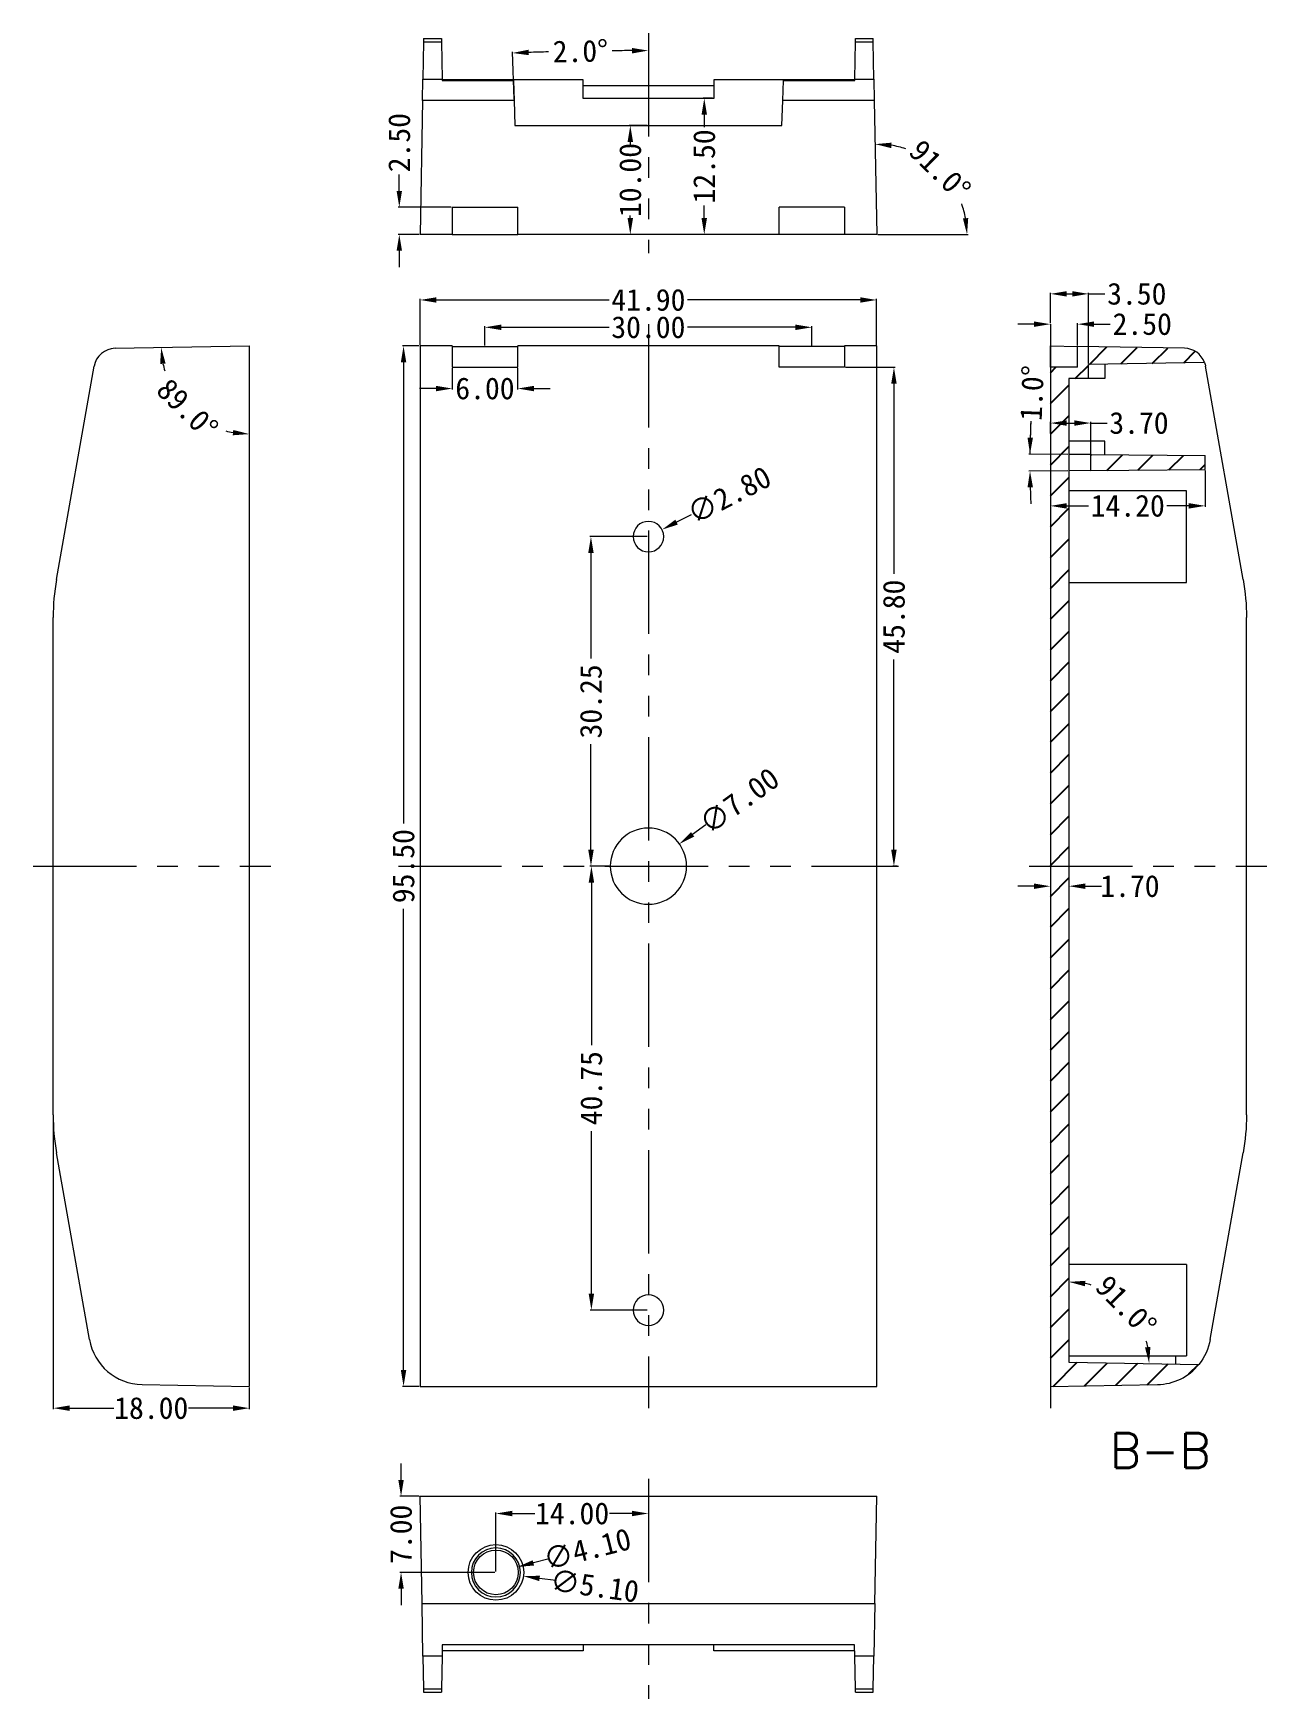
# Model space of a CAD drawing. Extents: x 28 to 482, y 221 to 386.
# Drawn here: x 271.2 to 384.4, y 227.8 to 380.7 of the extents above; entities that cross this region are included whole.
import ezdxf

# ---------------------------------------------------------------- set-up
doc = ezdxf.new("R2010")
doc.units = 0
doc.header["$MEASUREMENT"] = 0
doc.linetypes.add('PHANTOM', pattern=[2.5, 1.25, -0.25, 0.25, -0.25, 0.25, -0.25])
for name, color, linetype in [('10', 7, 'Continuous'), ('20', 7, 'Continuous'), ('TOP', 7, 'Continuous')]:
    doc.layers.add(name, color=color, linetype=linetype)
doc.styles.add('blockfont', font='simplex.shx', dxfattribs={"bigfont": 'bigfont'})
doc.dimstyles.new('2', dxfattribs={"dimtxt": 2, "dimasz": 1.5, "dimexe": 0.1, "dimexo": 0.1, "dimgap": 0.1, "dimtad": 0, "dimzin": 0, "dimdsep": 46, "dimtxsty": 'Standard', "dimcen": 0, "dimclrd": 4, "dimclre": 4, "dimclrt": 3, "dimadec": 1, "dimazin": 0, "dimtfac": 1, "dimtofl": 0, "dimtmove": 0, "dimatfit": 3, "dimfxl": 0, "dimtolj": 1, "dimtzin": 0, "dimlwd": 9, "dimlwe": 9, "dimarcsym": 0})

# ---------------------------------------------------------------- blocks, each defined once
blk = doc.blocks.new('HATCH3')
at = {"color": 200, "linetype": 'Continuous'}
for p, q in [((384.1, 353.45), (385.7, 355.06)), ((386.98, 353.5), (388.48, 355.01)), ((389.86, 353.55), (391.27, 354.96)), ((392.74, 353.6), (393.79, 354.66)), ((380.5, 352.69), (381.01, 353.2)), ((382.79, 352.15), (384, 353.36)), ((380.5, 349.87), (382.2, 351.56)), ((380.5, 347.04), (382.2, 348.74)), ((380.5, 344.21), (382.2, 345.91)), ((384.2, 345.08), (384.31, 345.18)), ((385.68, 343.73), (387.11, 345.16)), ((388.54, 343.75), (389.92, 345.13)), ((391.39, 343.78), (392.72, 345.11)), ((394.25, 343.8), (394.7, 344.26)), ((380.5, 341.38), (382.2, 343.08)), ((380.5, 338.56), (382.2, 340.26)), ((380.5, 335.73), (382.2, 337.43)), ((380.5, 332.9), (382.2, 334.6)), ((380.5, 330.08), (382.2, 331.77)), ((380.5, 327.25), (382.2, 328.95)), ((380.5, 324.42), (382.2, 326.12)), ((380.5, 321.59), (382.2, 323.29)), ((380.5, 318.77), (382.2, 320.47)), ((380.5, 315.94), (382.2, 317.64)), ((380.5, 313.11), (382.2, 314.81)), ((380.5, 310.29), (382.2, 311.99)), ((380.5, 307.46), (382.2, 309.16)), ((380.5, 304.63), (382.2, 306.33)), ((380.5, 301.81), (382.2, 303.5)), ((380.5, 298.98), (382.2, 300.68)), ((380.5, 296.15), (382.2, 297.85)), ((380.5, 293.32), (382.2, 295.02)), ((380.5, 290.5), (382.2, 292.2)), ((380.5, 287.67), (382.2, 289.37)), ((380.5, 284.84), (382.2, 286.54)), ((380.5, 282.02), (382.2, 283.71)), ((380.5, 279.19), (382.2, 280.89)), ((380.5, 276.36), (382.2, 278.06)), ((380.5, 273.54), (382.2, 275.23)), ((380.5, 270.71), (382.2, 272.41)), ((380.5, 267.88), (382.2, 269.58)), ((380.5, 265.05), (382.2, 266.75)), ((380.5, 262.23), (382.2, 263.93)), ((380.76, 259.65), (382.97, 261.87)), ((383.64, 259.7), (385.75, 261.82)), ((386.52, 259.75), (388.53, 261.77)), ((389.4, 259.8), (391.32, 261.72)), ((393.22, 260.79), (394.1, 261.67))]:
    blk.add_line(p, q, dxfattribs=at)
blk = doc.blocks.new('*D57')
at = {"color": 4, "linetype": 'Continuous', "lineweight": 9}
for p, q in [((312.62, 352.04), (312.62, 353.8)), ((314.12, 353.7), (324.02, 353.7)), ((341.12, 353.7), (331.22, 353.7)), ((342.62, 352.04), (342.62, 353.8))]:
    blk.add_line(p, q, dxfattribs=at)
for points in [[(314.12, 353.95), (314.12, 353.45), (312.62, 353.7)], [(341.12, 353.95), (341.12, 353.45), (342.62, 353.7)]]:
    blk.add_solid(points, dxfattribs=at)
at = {"layer": 'Defpoints', "color": 0, "linetype": 'Continuous', "lineweight": 9}
for p in [(342.62, 353.7), (312.62, 351.94), (342.62, 351.94)]:
    blk.add_point(p, dxfattribs=at)
at = {"color": 3, "linetype": 'Continuous', "lineweight": 9, "insert": (327.62, 353.7), "char_height": 2, "attachment_point": 5}
blk.add_mtext('\\A1;30.00', dxfattribs=at)
blk = doc.blocks.new('*D58')
at = {"color": 4, "linetype": 'Continuous', "lineweight": 9}
for p, q in [((309.62, 349.94), (309.62, 347.98)), ((315.62, 349.94), (315.62, 347.98)), ((308.12, 348.08), (306.62, 348.08)), ((317.12, 348.08), (318.62, 348.08))]:
    blk.add_line(p, q, dxfattribs=at)
for points in [[(308.12, 348.33), (308.12, 347.83), (309.62, 348.08)], [(317.12, 348.33), (317.12, 347.83), (315.62, 348.08)]]:
    blk.add_solid(points, dxfattribs=at)
at = {"layer": 'Defpoints', "color": 0, "linetype": 'Continuous', "lineweight": 9}
for p in [(309.62, 350.04), (315.62, 350.04), (315.62, 348.08)]:
    blk.add_point(p, dxfattribs=at)
at = {"color": 3, "linetype": 'Continuous', "lineweight": 9, "insert": (312.62, 348.08), "char_height": 2, "attachment_point": 5}
blk.add_mtext('\\A1;6.00', dxfattribs=at)
blk = doc.blocks.new('*D59')
at = {"color": 4, "linetype": 'Continuous', "lineweight": 9}
for p, q in [((327.52, 334.49), (322.25, 334.49)), ((322.35, 332.99), (322.35, 323.3)), ((322.35, 305.74), (322.35, 315.43)), ((324.02, 304.24), (322.25, 304.24))]:
    blk.add_line(p, q, dxfattribs=at)
for points in [[(322.1, 332.99), (322.6, 332.99), (322.35, 334.49)], [(322.1, 305.74), (322.6, 305.74), (322.35, 304.24)]]:
    blk.add_solid(points, dxfattribs=at)
at = {"layer": 'Defpoints', "color": 0, "linetype": 'Continuous', "lineweight": 9}
for p in [(327.62, 334.49), (322.35, 304.24), (324.12, 304.24)]:
    blk.add_point(p, dxfattribs=at)
at = {"color": 3, "linetype": 'Continuous', "lineweight": 9, "insert": (322.35, 319.36), "char_height": 2, "attachment_point": 5, "rotation": 90}
blk.add_mtext('\\A1;30.25', dxfattribs=at)
blk = doc.blocks.new('*D60')
at = {"color": 4, "linetype": 'Continuous', "lineweight": 9}
for p, q in [((324.02, 304.24), (322.29, 304.24)), ((322.39, 302.74), (322.39, 287.8)), ((322.39, 264.99), (322.39, 279.93)), ((327.52, 263.49), (322.29, 263.49))]:
    blk.add_line(p, q, dxfattribs=at)
for points in [[(322.14, 302.74), (322.64, 302.74), (322.39, 304.24)], [(322.14, 264.99), (322.64, 264.99), (322.39, 263.49)]]:
    blk.add_solid(points, dxfattribs=at)
at = {"layer": 'Defpoints', "color": 0, "linetype": 'Continuous', "lineweight": 9}
for p in [(324.12, 304.24), (322.39, 263.49), (327.62, 263.49)]:
    blk.add_point(p, dxfattribs=at)
at = {"color": 3, "linetype": 'Continuous', "lineweight": 9, "insert": (322.39, 283.86), "char_height": 2, "attachment_point": 5, "rotation": 90}
blk.add_mtext('\\A1;40.75', dxfattribs=at)
blk = doc.blocks.new('*D61')
at = {"color": 4, "linetype": 'Continuous', "lineweight": 9}
for p, q in [((306.67, 352.09), (306.67, 356.31)), ((308.17, 356.21), (324.02, 356.21)), ((347.07, 356.21), (331.22, 356.21)), ((348.57, 352.09), (348.57, 356.31))]:
    blk.add_line(p, q, dxfattribs=at)
for points in [[(308.17, 356.46), (308.17, 355.96), (306.67, 356.21)], [(347.07, 356.46), (347.07, 355.96), (348.57, 356.21)]]:
    blk.add_solid(points, dxfattribs=at)
at = {"layer": 'Defpoints', "color": 0, "linetype": 'Continuous', "lineweight": 9}
for p in [(348.57, 356.21), (306.67, 351.99), (348.57, 351.99)]:
    blk.add_point(p, dxfattribs=at)
at = {"color": 3, "linetype": 'Continuous', "lineweight": 9, "insert": (327.62, 356.21), "char_height": 2, "attachment_point": 5}
blk.add_mtext('\\A1;41.90', dxfattribs=at)
blk = doc.blocks.new('*D62')
at = {"color": 4, "linetype": 'Continuous', "lineweight": 9}
for p, q in [((345.72, 350.04), (350.26, 350.04)), ((350.16, 348.54), (350.16, 331.07)), ((350.16, 305.74), (350.16, 323.21)), ((350.47, 304.24), (350.06, 304.24))]:
    blk.add_line(p, q, dxfattribs=at)
for points in [[(349.91, 348.54), (350.41, 348.54), (350.16, 350.04)], [(349.91, 305.74), (350.41, 305.74), (350.16, 304.24)]]:
    blk.add_solid(points, dxfattribs=at)
at = {"layer": 'Defpoints', "color": 0, "linetype": 'Continuous', "lineweight": 9}
for p in [(345.62, 350.04), (350.16, 304.24), (350.57, 304.24)]:
    blk.add_point(p, dxfattribs=at)
at = {"color": 3, "linetype": 'Continuous', "lineweight": 9, "insert": (350.16, 327.14), "char_height": 2, "attachment_point": 5, "rotation": 90}
blk.add_mtext('\\A1;45.80', dxfattribs=at)
blk = doc.blocks.new('*D63')
at = {"color": 4, "linetype": 'Continuous', "lineweight": 9}
for p, q in [((306.57, 351.99), (305.05, 351.99)), ((305.15, 350.49), (305.15, 308.17)), ((305.15, 257.99), (305.15, 300.31)), ((306.57, 256.49), (305.05, 256.49))]:
    blk.add_line(p, q, dxfattribs=at)
for points in [[(304.9, 350.49), (305.4, 350.49), (305.15, 351.99)], [(304.9, 257.99), (305.4, 257.99), (305.15, 256.49)]]:
    blk.add_solid(points, dxfattribs=at)
at = {"layer": 'Defpoints', "color": 0, "linetype": 'Continuous', "lineweight": 9}
for p in [(306.67, 351.99), (305.15, 256.49), (306.67, 256.49)]:
    blk.add_point(p, dxfattribs=at)
at = {"color": 3, "linetype": 'Continuous', "lineweight": 9, "insert": (305.15, 304.24), "char_height": 2, "attachment_point": 5, "rotation": 90}
blk.add_mtext('\\A1;95.50', dxfattribs=at)
blk = doc.blocks.new('*D64')
at = {"color": 4, "linetype": 'Continuous', "lineweight": 9}
blk.add_line((331.54, 336.5), (330.2, 335.82), dxfattribs=at)
blk.add_solid([(330.09, 336.04), (330.32, 335.59), (328.87, 335.13)], dxfattribs=at)
at = {"layer": 'Defpoints', "color": 0, "linetype": 'Continuous', "lineweight": 9}
for p in [(328.87, 335.13), (326.38, 333.85)]:
    blk.add_point(p, dxfattribs=at)
at = {"color": 3, "linetype": 'Continuous', "lineweight": 9, "insert": (335.03, 338.3), "char_height": 2, "attachment_point": 5, "rotation": 27.2385}
blk.add_mtext('\\A1;∅2.80', dxfattribs=at)
blk = doc.blocks.new('*D65')
at = {"color": 4, "linetype": 'Continuous', "lineweight": 9}
blk.add_line((332.9, 308.04), (331.68, 307.16), dxfattribs=at)
blk.add_solid([(331.54, 307.36), (331.83, 306.96), (330.46, 306.28)], dxfattribs=at)
at = {"layer": 'Defpoints', "color": 0, "linetype": 'Continuous', "lineweight": 9}
for p in [(330.46, 306.28), (324.78, 302.19)]:
    blk.add_point(p, dxfattribs=at)
at = {"color": 3, "linetype": 'Continuous', "lineweight": 9, "insert": (335.96, 310.24), "char_height": 2, "attachment_point": 5, "rotation": 35.763}
blk.add_mtext('\\A1;∅7.00', dxfattribs=at)
blk = doc.blocks.new('*D84')
at = {"color": 4, "linetype": 'Continuous', "lineweight": 9}
for p, q in [((272.99, 281.3), (272.99, 254.39)), ((290.99, 256.39), (290.99, 254.39)), ((274.49, 254.49), (278.55, 254.49)), ((289.49, 254.49), (285.42, 254.49))]:
    blk.add_line(p, q, dxfattribs=at)
for points in [[(274.49, 254.74), (274.49, 254.24), (272.99, 254.49)], [(289.49, 254.74), (289.49, 254.24), (290.99, 254.49)]]:
    blk.add_solid(points, dxfattribs=at)
at = {"layer": 'Defpoints', "color": 0, "linetype": 'Continuous', "lineweight": 9}
for p in [(272.99, 281.4), (290.99, 256.49), (272.99, 254.49)]:
    blk.add_point(p, dxfattribs=at)
at = {"color": 3, "linetype": 'Continuous', "lineweight": 9, "insert": (281.99, 254.49), "char_height": 2, "attachment_point": 5}
blk.add_mtext('\\A1;18.00', dxfattribs=at)
blk = doc.blocks.new('*D85')
at = {"color": 4, "linetype": 'Continuous', "lineweight": 9}
for start, end in [(191.6355, 196.4186), (254.5814, 259.3645)]:
    blk.add_arc((290.99, 351.99), 8.09, start, end, dxfattribs=at)
for points in [[(282.81, 350.33), (283.31, 350.38), (282.9, 351.85)], [(289.52, 344.28), (289.47, 343.79), (290.99, 343.9)]]:
    blk.add_solid(points, dxfattribs=at)
at = {"layer": 'Defpoints', "color": 0, "linetype": 'Continuous', "lineweight": 9}
for p in [(278.68, 351.77), (290.99, 351.99), (290.99, 351.99), (284.03, 347.86), (290.99, 256.49)]:
    blk.add_point(p, dxfattribs=at)
at = {"color": 3, "linetype": 'Continuous', "lineweight": 9, "insert": (285.31, 346.22), "char_height": 2, "attachment_point": 5, "rotation": 315.5}
blk.add_mtext('\\A1;89.0°', dxfattribs=at)
blk = doc.blocks.new('*D86')
at = {"color": 4, "linetype": 'Continuous', "lineweight": 9}
for p, q in [((304.76, 366.22), (304.76, 367.72)), ((309.52, 364.72), (304.66, 364.72)), ((306.57, 362.22), (304.66, 362.22)), ((304.76, 360.72), (304.76, 359.22))]:
    blk.add_line(p, q, dxfattribs=at)
for points in [[(304.51, 366.22), (305.01, 366.22), (304.76, 364.72)], [(304.51, 360.72), (305.01, 360.72), (304.76, 362.22)]]:
    blk.add_solid(points, dxfattribs=at)
at = {"layer": 'Defpoints', "color": 0, "linetype": 'Continuous', "lineweight": 9}
for p in [(304.76, 364.72), (309.62, 364.72), (306.67, 362.22)]:
    blk.add_point(p, dxfattribs=at)
at = {"color": 3, "linetype": 'Continuous', "lineweight": 9, "insert": (304.76, 370.65), "char_height": 2, "attachment_point": 5, "rotation": 90}
blk.add_mtext('\\A1;2.50', dxfattribs=at)
blk = doc.blocks.new('*D87')
at = {"color": 4, "linetype": 'Continuous', "lineweight": 9}
for p, q in [((327.52, 372.22), (325.86, 372.22)), ((325.96, 370.72), (325.96, 370.48)), ((325.96, 363.72), (325.96, 363.95)), ((327.52, 362.22), (325.86, 362.22))]:
    blk.add_line(p, q, dxfattribs=at)
for points in [[(325.71, 370.72), (326.21, 370.72), (325.96, 372.22)], [(325.71, 363.72), (326.21, 363.72), (325.96, 362.22)]]:
    blk.add_solid(points, dxfattribs=at)
at = {"layer": 'Defpoints', "color": 0, "linetype": 'Continuous', "lineweight": 9}
for p in [(327.62, 372.22), (325.96, 362.22), (327.62, 362.22)]:
    blk.add_point(p, dxfattribs=at)
at = {"color": 3, "linetype": 'Continuous', "lineweight": 9, "insert": (325.96, 367.22), "char_height": 2, "attachment_point": 5, "rotation": 90}
blk.add_mtext('\\A1;10.00', dxfattribs=at)
blk = doc.blocks.new('*D88')
at = {"color": 4, "linetype": 'Continuous', "lineweight": 9}
blk.add_line((348.67, 362.22), (356.97, 362.22), dxfattribs=at)
for start, end in [(71.2189, 80.6259), (10.3741, 19.7811)]:
    blk.add_arc((348.57, 362.22), 8.3, start, end, dxfattribs=at)
for points in [[(349.91, 370.15), (349.94, 370.65), (348.43, 370.51)], [(356.98, 363.73), (356.49, 363.69), (356.87, 362.22)]]:
    blk.add_solid(points, dxfattribs=at)
at = {"layer": 'Defpoints', "color": 0, "linetype": 'Continuous', "lineweight": 9}
for p in [(348.36, 374.53), (355.74, 366.41), (345.62, 362.22), (348.57, 362.22), (348.57, 362.22)]:
    blk.add_point(p, dxfattribs=at)
at = {"color": 3, "linetype": 'Continuous', "lineweight": 9, "insert": (354.39, 368.13), "char_height": 2, "attachment_point": 5, "rotation": 315.5}
blk.add_mtext('\\A1;91.0°', dxfattribs=at)
blk = doc.blocks.new('*D89')
at = {"color": 4, "linetype": 'Continuous', "lineweight": 9}
blk.add_line((315.29, 374.63), (315.14, 378.98), dxfattribs=at)
for start, end in [(91.4699, 91.7597), (90.2403, 90.5301)]:
    blk.add_arc((327.62, 21.42), 357.68, start, end, dxfattribs=at)
for points in [[(316.65, 378.68), (316.63, 379.18), (315.14, 378.88)], [(326.12, 379.34), (326.13, 378.84), (327.62, 379.1)]]:
    blk.add_solid(points, dxfattribs=at)
at = {"layer": 'Defpoints', "color": 0, "linetype": 'Continuous', "lineweight": 9}
for p in [(327.62, 380.69), (323.46, 379.07), (315.29, 374.53), (315.37, 372.22), (327.62, 360.51)]:
    blk.add_point(p, dxfattribs=at)
at = {"color": 3, "linetype": 'Continuous', "lineweight": 9, "insert": (321.38, 379.04), "char_height": 2, "attachment_point": 5, "rotation": 1}
blk.add_mtext('\\A1;2.0°', dxfattribs=at)
blk = doc.blocks.new('*D90')
at = {"color": 4, "linetype": 'Continuous', "lineweight": 9}
for p, q in [((333.52, 374.72), (332.65, 374.72)), ((332.75, 373.22), (332.75, 372.07)), ((332.75, 363.72), (332.75, 364.87)), ((333.52, 362.22), (332.65, 362.22))]:
    blk.add_line(p, q, dxfattribs=at)
for points in [[(332.5, 373.22), (333, 373.22), (332.75, 374.72)], [(332.5, 363.72), (333, 363.72), (332.75, 362.22)]]:
    blk.add_solid(points, dxfattribs=at)
at = {"layer": 'Defpoints', "color": 0, "linetype": 'Continuous', "lineweight": 9}
for p in [(333.62, 374.72), (332.75, 362.22), (333.62, 362.22)]:
    blk.add_point(p, dxfattribs=at)
at = {"color": 3, "linetype": 'Continuous', "lineweight": 9, "insert": (332.75, 368.47), "char_height": 2, "attachment_point": 5, "rotation": 90}
blk.add_mtext('\\A1;12.50', dxfattribs=at)
blk = doc.blocks.new('*D91')
at = {"color": 4, "linetype": 'Continuous', "lineweight": 9}
for p, q in [((327.62, 246.31), (327.62, 244.72)), ((313.62, 239.51), (313.62, 244.92)), ((315.12, 244.82), (317.19, 244.82)), ((326.12, 244.82), (324.06, 244.82))]:
    blk.add_line(p, q, dxfattribs=at)
for points in [[(315.12, 245.07), (315.12, 244.57), (313.62, 244.82)], [(326.12, 245.07), (326.12, 244.57), (327.62, 244.82)]]:
    blk.add_solid(points, dxfattribs=at)
at = {"layer": 'Defpoints', "color": 0, "linetype": 'Continuous', "lineweight": 9}
for p in [(327.62, 246.41), (327.62, 244.82), (313.62, 239.41)]:
    blk.add_point(p, dxfattribs=at)
at = {"color": 3, "linetype": 'Continuous', "lineweight": 9, "insert": (320.62, 244.82), "char_height": 2, "attachment_point": 5}
blk.add_mtext('\\A1;14.00', dxfattribs=at)
blk = doc.blocks.new('*D92')
at = {"color": 4, "linetype": 'Continuous', "lineweight": 9}
for p, q in [((304.92, 247.91), (304.92, 249.41)), ((306.57, 246.41), (304.82, 246.41)), ((313.52, 239.41), (304.82, 239.41)), ((304.92, 237.91), (304.92, 236.41))]:
    blk.add_line(p, q, dxfattribs=at)
for points in [[(304.67, 247.91), (305.17, 247.91), (304.92, 246.41)], [(304.67, 237.91), (305.17, 237.91), (304.92, 239.41)]]:
    blk.add_solid(points, dxfattribs=at)
at = {"layer": 'Defpoints', "color": 0, "linetype": 'Continuous', "lineweight": 9}
for p in [(306.67, 246.41), (304.92, 239.41), (313.62, 239.41)]:
    blk.add_point(p, dxfattribs=at)
at = {"color": 3, "linetype": 'Continuous', "lineweight": 9, "insert": (304.92, 242.91), "char_height": 2, "attachment_point": 5, "rotation": 90}
blk.add_mtext('\\A1;7.00', dxfattribs=at)
blk = doc.blocks.new('*D93')
at = {"color": 4, "linetype": 'Continuous', "lineweight": 9}
blk.add_line((318.52, 240.66), (317.07, 240.29), dxfattribs=at)
blk.add_solid([(317, 240.53), (317.13, 240.05), (315.61, 239.92)], dxfattribs=at)
at = {"layer": 'Defpoints', "color": 0, "linetype": 'Continuous', "lineweight": 9}
for p in [(311.64, 238.91), (315.61, 239.92)]:
    blk.add_point(p, dxfattribs=at)
at = {"color": 3, "linetype": 'Continuous', "lineweight": 9, "insert": (322.01, 241.55), "char_height": 2, "attachment_point": 5, "rotation": 14.2951}
blk.add_mtext('\\A1;∅4.10', dxfattribs=at)
blk = doc.blocks.new('*D94')
at = {"color": 4, "linetype": 'Continuous', "lineweight": 9}
blk.add_line((319.12, 238.66), (317.64, 238.86), dxfattribs=at)
blk.add_solid([(317.67, 239.11), (317.6, 238.62), (316.15, 239.07)], dxfattribs=at)
at = {"layer": 'Defpoints', "color": 0, "linetype": 'Continuous', "lineweight": 9}
for p in [(311.1, 239.76), (316.15, 239.07)]:
    blk.add_point(p, dxfattribs=at)
at = {"color": 3, "linetype": 'Continuous', "lineweight": 9, "insert": (322.69, 238.17), "char_height": 2, "attachment_point": 5, "rotation": 352.2106}
blk.add_mtext('\\A1;∅5.10', dxfattribs=at)
blk = doc.blocks.new('*D95')
at = {"color": 4, "linetype": 'Continuous', "lineweight": 9}
for p, q in [((363.02, 353.99), (361.52, 353.99)), ((364.52, 354.09), (364.52, 354.09)), ((367.02, 352.04), (367.02, 354.09)), ((368.52, 353.99), (370.02, 353.99))]:
    blk.add_line(p, q, dxfattribs=at)
for points in [[(363.02, 354.24), (363.02, 353.74), (364.52, 353.99)], [(368.52, 354.24), (368.52, 353.74), (367.02, 353.99)]]:
    blk.add_solid(points, dxfattribs=at)
at = {"layer": 'Defpoints', "color": 0, "linetype": 'Continuous', "lineweight": 9}
for p in [(364.52, 353.99), (367.02, 353.99), (367.02, 351.94)]:
    blk.add_point(p, dxfattribs=at)
at = {"color": 3, "linetype": 'Continuous', "lineweight": 9, "insert": (372.95, 353.99), "char_height": 2, "attachment_point": 5}
blk.add_mtext('\\A1;2.50', dxfattribs=at)
blk = doc.blocks.new('*D96')
at = {"color": 4, "linetype": 'Continuous', "lineweight": 9}
for p, q in [((364.52, 354.09), (364.52, 356.87)), ((366.02, 356.77), (366.52, 356.77)), ((368.02, 350.39), (368.02, 356.87)), ((368.02, 356.77), (369.52, 356.77))]:
    blk.add_line(p, q, dxfattribs=at)
for points in [[(366.02, 357.02), (366.02, 356.52), (364.52, 356.77)], [(366.52, 357.02), (366.52, 356.52), (368.02, 356.77)]]:
    blk.add_solid(points, dxfattribs=at)
at = {"layer": 'Defpoints', "color": 0, "linetype": 'Continuous', "lineweight": 9}
for p in [(368.02, 356.77), (364.52, 353.99), (368.02, 350.29)]:
    blk.add_point(p, dxfattribs=at)
at = {"color": 3, "linetype": 'Continuous', "lineweight": 9, "insert": (372.45, 356.77), "char_height": 2, "attachment_point": 5}
blk.add_mtext('\\A1;3.50', dxfattribs=at)
blk = doc.blocks.new('*D97')
at = {"color": 4, "linetype": 'Continuous', "lineweight": 9}
for p, q in [((364.52, 304.14), (364.52, 302.3)), ((366.22, 304.14), (366.22, 302.3)), ((363.02, 302.4), (361.52, 302.4)), ((367.72, 302.4), (369.22, 302.4))]:
    blk.add_line(p, q, dxfattribs=at)
for points in [[(363.02, 302.65), (363.02, 302.15), (364.52, 302.4)], [(367.72, 302.65), (367.72, 302.15), (366.22, 302.4)]]:
    blk.add_solid(points, dxfattribs=at)
at = {"layer": 'Defpoints', "color": 0, "linetype": 'Continuous', "lineweight": 9}
for p in [(364.52, 304.24), (366.22, 304.24), (366.22, 302.4)]:
    blk.add_point(p, dxfattribs=at)
at = {"color": 3, "linetype": 'Continuous', "lineweight": 9, "insert": (371.82, 302.4), "char_height": 2, "attachment_point": 5}
blk.add_mtext('\\A1;1.70', dxfattribs=at)
blk = doc.blocks.new('*D98')
at = {"color": 4, "linetype": 'Continuous', "lineweight": 9}
for p, q in [((364.52, 343.98), (364.52, 345.01)), ((366.02, 344.91), (366.72, 344.91)), ((368.22, 342.12), (368.22, 345.01)), ((368.22, 344.91), (369.72, 344.91))]:
    blk.add_line(p, q, dxfattribs=at)
for points in [[(366.02, 345.16), (366.02, 344.66), (364.52, 344.91)], [(366.72, 345.16), (366.72, 344.66), (368.22, 344.91)]]:
    blk.add_solid(points, dxfattribs=at)
at = {"layer": 'Defpoints', "color": 0, "linetype": 'Continuous', "lineweight": 9}
for p in [(368.22, 344.91), (364.52, 343.88), (368.22, 342.02)]:
    blk.add_point(p, dxfattribs=at)
at = {"color": 3, "linetype": 'Continuous', "lineweight": 9, "insert": (372.65, 344.91), "char_height": 2, "attachment_point": 5}
blk.add_mtext('\\A1;3.70', dxfattribs=at)
blk = doc.blocks.new('*D99')
at = {"color": 4, "linetype": 'Continuous', "lineweight": 9}
for p, q in [((378.72, 340.55), (378.72, 337.21)), ((364.52, 338.12), (364.52, 337.21)), ((366.02, 337.31), (368.02, 337.31)), ((377.22, 337.31), (375.22, 337.31))]:
    blk.add_line(p, q, dxfattribs=at)
for points in [[(366.02, 337.56), (366.02, 337.06), (364.52, 337.31)], [(377.22, 337.56), (377.22, 337.06), (378.72, 337.31)]]:
    blk.add_solid(points, dxfattribs=at)
at = {"layer": 'Defpoints', "color": 0, "linetype": 'Continuous', "lineweight": 9}
for p in [(378.72, 340.65), (364.52, 338.22), (364.52, 337.31)]:
    blk.add_point(p, dxfattribs=at)
at = {"color": 3, "linetype": 'Continuous', "lineweight": 9, "insert": (371.62, 337.31), "char_height": 2, "attachment_point": 5}
blk.add_mtext('\\A1;14.20', dxfattribs=at)
blk = doc.blocks.new('*D100')
at = {"color": 4, "linetype": 'Continuous', "lineweight": 9}
for p, q in [((366.12, 342.04), (362.55, 342.07)), ((366.12, 340.54), (362.55, 340.51))]:
    blk.add_line(p, q, dxfattribs=at)
for start, end in [(177.5797, 179.5), (177.5798, 178.5399), (181.4601, 182.4202)]:
    blk.add_arc((452.16, 341.29), 89.52, start, end, dxfattribs=at)
for points in [[(362.92, 343.57), (362.42, 343.57), (362.65, 342.07)], [(362.42, 339), (362.92, 339.01), (362.65, 340.51)]]:
    blk.add_solid(points, dxfattribs=at)
at = {"layer": 'Defpoints', "color": 0, "linetype": 'Continuous', "lineweight": 9}
for p in [(362.65, 341.03), (366.22, 342.04), (368.22, 342.02), (366.22, 340.54), (368.22, 340.56)]:
    blk.add_point(p, dxfattribs=at)
at = {"color": 3, "linetype": 'Continuous', "lineweight": 9, "insert": (362.84, 347.67), "char_height": 2, "attachment_point": 5, "rotation": 87.5797}
blk.add_mtext('\\A1;1.0°', dxfattribs=at)
blk = doc.blocks.new('*D101')
at = {"color": 4, "linetype": 'Continuous', "lineweight": 9}
for start, end in [(73.7663, 78.3088), (10.6912, 15.2337)]:
    blk.add_arc((366.22, 258.72), 7.36, start, end, dxfattribs=at)
for points in [[(367.69, 265.68), (367.74, 266.18), (366.22, 266.08)], [(373.7, 260.11), (373.21, 260.06), (373.58, 258.59)]]:
    blk.add_solid(points, dxfattribs=at)
at = {"layer": 'Defpoints', "color": 0, "linetype": 'Continuous', "lineweight": 9}
for p in [(366.22, 348.99), (372.64, 262.33), (366.22, 258.72), (366.22, 258.72), (378.15, 258.51)]:
    blk.add_point(p, dxfattribs=at)
at = {"color": 3, "linetype": 'Continuous', "lineweight": 9, "insert": (371.47, 263.88), "char_height": 2, "attachment_point": 5, "rotation": 314.5}
blk.add_mtext('\\A1;91.0°', dxfattribs=at)

msp = doc.modelspace()

# ---------------------------------------------------------------- linework, layer by layer
at = {"layer": '10', "color": 1, "linetype": 'PHANTOM', "lineweight": 9, "ltscale": 7.581418}
for p, q in [((327.625, 380.686), (327.625, 360.505)), ((327.625, 353.988), (327.625, 254.488)), ((364.519, 353.988), (364.519, 254.488)), ((271.166, 304.238), (292.955, 304.238)), ((304.675, 304.238), (350.575, 304.238)), ((362.584, 304.238), (384.373, 304.238)), ((327.625, 248.004), (327.625, 227.823))]:
    msp.add_line(p, q, dxfattribs=at)
at = {"layer": '20', "color": 7, "linetype": 'Continuous', "lineweight": 9}
for p, q in [((306.984, 379.913), (306.924, 376.462)), ((306.989, 380.217), (306.984, 379.913)), ((306.984, 379.913), (308.626, 379.913)), ((306.989, 380.217), (308.62, 380.217)), ((308.62, 380.217), (308.626, 379.913)), ((308.626, 379.913), (308.686, 376.462)), ((346.564, 376.462), (346.624, 379.913)), ((346.624, 379.913), (346.629, 380.217)), ((346.624, 379.913), (348.266, 379.913)), ((346.629, 380.217), (348.261, 380.217)), ((348.266, 379.913), (348.261, 380.217)), ((348.326, 376.462), (348.266, 379.913)), ((306.89, 374.527), (306.924, 376.462)), ((306.924, 376.462), (308.686, 376.462)), ((308.686, 376.462), (308.688, 376.365)), ((321.625, 376.417), (308.687, 376.417)), ((308.688, 376.365), (315.23, 376.365)), ((315.23, 376.365), (315.294, 374.527)), ((321.625, 374.717), (321.625, 376.417)), ((346.563, 376.417), (333.625, 376.417)), ((333.625, 376.417), (333.625, 374.717)), ((339.956, 374.527), (340.02, 376.365)), ((340.02, 376.365), (346.562, 376.365)), ((346.562, 376.365), (346.564, 376.462)), ((346.564, 376.462), (348.326, 376.462)), ((348.326, 376.462), (348.36, 374.527)), ((306.89, 374.527), (306.675, 362.217)), ((315.294, 374.527), (306.89, 374.527)), ((315.294, 374.527), (315.375, 372.217)), ((333.625, 375.85), (321.625, 375.85)), ((333.625, 374.717), (321.625, 374.717)), ((339.875, 372.217), (339.956, 374.527)), ((348.36, 374.527), (339.956, 374.527)), ((348.36, 374.527), (348.575, 362.217)), ((315.375, 372.217), (339.875, 372.217)), ((309.625, 364.717), (315.625, 364.717)), ((309.625, 364.717), (309.625, 362.217)), ((315.625, 362.217), (315.625, 364.717)), ((345.625, 364.717), (339.625, 364.717)), ((339.625, 362.217), (339.625, 364.717)), ((345.625, 364.717), (345.625, 362.217)), ((309.625, 362.217), (306.675, 362.217)), ((309.625, 362.217), (315.625, 362.217)), ((339.625, 362.217), (315.625, 362.217)), ((345.625, 362.217), (339.625, 362.217)), ((348.575, 362.217), (345.625, 362.217)), ((278.677, 351.774), (290.987, 351.988)), ((290.987, 351.988), (290.987, 256.488)), ((306.675, 351.988), (306.675, 256.488)), ((309.625, 351.988), (306.675, 351.988)), ((309.625, 351.988), (309.625, 350.038)), ((309.625, 351.945), (315.625, 351.945)), ((315.625, 350.038), (315.625, 351.988)), ((339.625, 351.988), (315.625, 351.988)), ((339.625, 350.038), (339.625, 351.988)), ((345.625, 351.945), (339.625, 351.945)), ((345.625, 351.988), (345.625, 350.038)), ((348.575, 351.988), (345.625, 351.988)), ((348.575, 256.488), (348.575, 351.988)), ((364.519, 351.988), (367.019, 351.945)), ((364.519, 350.038), (364.519, 351.988)), ((376.829, 351.774), (367.019, 351.945)), ((367.019, 350.038), (367.019, 351.945)), ((273.291, 330.545), (276.743, 350.121)), ((378.667, 350.476), (368.019, 350.29)), ((368.019, 348.988), (368.019, 350.29)), ((369.519, 350.316), (369.519, 348.988)), ((382.215, 330.545), (378.764, 350.121)), ((309.625, 350.038), (315.625, 350.038)), ((345.625, 350.038), (339.625, 350.038)), ((367.019, 350.038), (364.519, 350.038)), ((364.519, 350.038), (364.519, 256.488)), ((368.019, 348.988), (366.219, 348.988)), ((366.219, 348.988), (366.219, 258.718)), ((369.519, 348.988), (368.019, 348.988)), ((369.519, 343.238), (366.219, 343.238)), ((369.519, 342.01), (369.519, 343.238)), ((368.219, 342.021), (366.219, 342.038)), ((368.219, 340.556), (368.219, 342.021)), ((368.219, 342.021), (378.719, 341.929)), ((378.719, 340.647), (378.719, 341.929)), ((368.219, 340.556), (366.219, 340.538)), ((368.219, 340.556), (378.719, 340.647)), ((377.019, 338.688), (366.219, 338.688)), ((377.019, 334.488), (377.019, 338.688)), ((377.019, 330.288), (377.019, 334.488)), ((366.219, 330.288), (377.019, 330.288)), ((272.987, 281.404), (272.987, 327.072)), ((382.519, 281.404), (382.519, 327.072)), ((276.313, 260.791), (273.291, 277.931)), ((379.193, 260.791), (382.215, 277.931)), ((377.019, 267.688), (366.219, 267.688)), ((377.019, 267.688), (377.019, 263.488)), ((377.019, 263.488), (377.019, 259.288)), ((366.219, 259.288), (377.019, 259.288)), ((366.219, 258.718), (378.153, 258.51)), ((376.019, 258.547), (376.019, 259.288)), ((281.15, 256.66), (290.987, 256.488)), ((306.675, 256.488), (348.575, 256.488)), ((364.519, 256.488), (374.356, 256.66)), ((306.675, 246.412), (348.575, 246.412)), ((306.847, 236.575), (306.675, 246.412)), ((348.403, 236.575), (348.575, 246.412)), ((306.847, 236.575), (348.403, 236.575)), ((306.931, 231.738), (306.847, 236.575)), ((348.403, 236.575), (348.319, 231.738)), ((308.697, 232.779), (308.678, 231.738)), ((346.553, 232.779), (308.697, 232.779)), ((321.625, 232.779), (321.625, 232.212)), ((333.625, 232.212), (333.625, 232.779)), ((346.571, 231.738), (346.553, 232.779)), ((306.931, 231.738), (306.984, 228.716)), ((308.678, 231.738), (306.931, 231.738)), ((308.678, 231.738), (308.626, 228.716)), ((321.625, 232.212), (308.687, 232.212)), ((346.563, 232.212), (333.625, 232.212)), ((346.624, 228.716), (346.571, 231.738)), ((348.319, 231.738), (346.571, 231.738)), ((348.266, 228.716), (348.319, 231.738)), ((306.984, 228.716), (308.626, 228.716)), ((306.984, 228.716), (306.989, 228.412)), ((306.989, 228.412), (308.62, 228.412)), ((308.626, 228.716), (308.62, 228.412)), ((346.629, 228.412), (346.624, 228.716)), ((346.624, 228.716), (348.266, 228.716)), ((346.629, 228.412), (348.261, 228.412)), ((348.261, 228.412), (348.266, 228.716))]:
    msp.add_line(p, q, dxfattribs=at)
at = {"layer": '20', "color": 7, "linetype": 'Continuous', "lineweight": 9, "extrusion": (0, 0, -1)}
for centre, radius in [((-327.625, 334.488), 1.4), ((-327.625, 304.238), 3.5), ((-327.625, 263.488), 1.4), ((-313.625, 239.412), 2.25)]:
    msp.add_circle(centre, radius, dxfattribs=at)
at = {"layer": '20', "color": 7, "linetype": 'Continuous', "lineweight": 9}
for radius in [2.55, 2.05]:
    msp.add_circle((313.625, 239.412), radius, dxfattribs=at)
for centre, radius, start, end in [((278.712, 349.774), 2, 91, 170), ((376.794, 349.774), 2, 20.54555, 89), ((292.987, 327.072), 20, 170, 180), ((292.987, 281.404), 20, 180, 190), ((281.237, 261.659), 5, 190, 269), ((374.269, 261.659), 5, 271, 320.96032)]:
    msp.add_arc(centre, radius, start, end, dxfattribs=at)
at = {"layer": '20', "color": 7, "linetype": 'Continuous', "lineweight": 9, "extrusion": (0, 0, -1)}
for centre, radius, start, end in [((-376.794, 349.774), 2, 159.45445, 170), ((-362.519, 327.072), 20, 170, 180), ((-362.519, 281.404), 20, 180, 190), ((-374.269, 261.659), 5, 190, 219.03968)]:
    msp.add_arc(centre, radius, start, end, dxfattribs=at)

# ---------------------------------------------------------------- block references
at = {"layer": '20', "color": 200, "linetype": 'Continuous', "lineweight": 9}
msp.add_blockref('HATCH3', (-15.985, -3.161), dxfattribs=at)

# ---------------------------------------------------------------- texts
at = {"layer": 'TOP', "color": 1, "linetype": 'Continuous', "lineweight": 9, "insert": (373.519, 249.025), "char_height": 3.175, "attachment_point": 8, "line_spacing_factor": 0.903614, "style": 'blockfont'}
msp.add_mtext('\\W01.000; \\H3.17;B-B\\H3.17;', dxfattribs=at)

# ---------------------------------------------------------------- dimensions: what is measured, and where the dimension line sits
at = {"linetype": 'Continuous', "lineweight": 9}
for base, line1, line2, picture, middle in [((323.463, 379.074), ((327.625, 380.686), (327.625, 360.505)), ((315.294, 374.527), (315.375, 372.217)), '*D89', (321.383, 379.044)), ((355.735, 366.407), ((348.36, 374.527), (348.575, 362.217)), ((348.575, 362.217), (345.625, 362.217)), '*D88', (354.39, 368.134)), ((284.026, 347.861), ((290.987, 351.988), (290.987, 256.488)), ((278.677, 351.774), (290.987, 351.988)), '*D85', (285.315, 346.216)), ((362.646, 341.028), ((368.219, 342.021), (366.219, 342.038)), ((368.219, 340.556), (366.219, 340.538)), '*D100', (362.835, 347.666)), ((372.639, 262.326), ((366.219, 348.988), (366.219, 258.718)), ((366.219, 258.718), (378.153, 258.51)), '*D101', (371.472, 263.88))]:
    dim = msp.add_angular_dim_2l(base=base, line1=line1, line2=line2, dimstyle='2', dxfattribs=at)
    dim.commit()
    dim.dimension.update_dxf_attribs({"geometry": picture, "text_midpoint": middle})
for base, p1, p2, picture, middle in [((332.752, 362.217), (333.625, 374.717), (333.625, 362.217), '*D90', (332.752, 368.467)), ((304.759, 364.717), (306.675, 362.217), (309.625, 364.717), '*D86', (304.759, 370.65)), ((325.959, 362.217), (327.625, 372.217), (327.625, 362.217), '*D87', (325.959, 367.217)), ((305.151, 256.488), (306.675, 351.988), (306.675, 256.488), '*D63', (305.151, 304.238)), ((350.162, 304.238), (345.625, 350.038), (350.575, 304.238), '*D62', (350.162, 327.138)), ((322.346, 304.238), (327.625, 334.488), (324.125, 304.238), '*D59', (322.346, 319.363)), ((322.392, 263.488), (324.125, 304.238), (327.625, 263.488), '*D60', (322.392, 283.863)), ((304.92, 239.412), (306.675, 246.412), (313.625, 239.412), '*D92', (304.92, 242.912))]:
    dim = msp.add_linear_dim(base=base, p1=p1, p2=p2, angle=90, dimstyle='2', dxfattribs=at)
    dim.commit()
    dim.dimension.update_dxf_attribs({"geometry": picture, "text_midpoint": middle})
for base, p1, p2, picture, middle in [((368.019, 356.768), (364.519, 353.988), (368.019, 350.29), '*D96', (372.453, 356.768)), ((348.575, 356.212), (306.675, 351.988), (348.575, 351.988), '*D61', (327.625, 356.212)), ((342.625, 353.698), (312.625, 351.945), (342.625, 351.945), '*D57', (327.625, 353.698)), ((367.019, 353.992), (364.519, 353.988), (367.019, 351.945), '*D95', (372.953, 353.992)), ((315.625, 348.076), (309.625, 350.038), (315.625, 350.038), '*D58', (312.625, 348.076)), ((368.219, 344.906), (364.519, 343.877), (368.219, 342.021), '*D98', (372.653, 344.906)), ((364.519, 337.315), (378.719, 340.647), (364.519, 338.223), '*D99', (371.619, 337.315)), ((366.219, 302.403), (364.519, 304.238), (366.219, 304.238), '*D97', (371.819, 302.403)), ((272.987, 254.491), (290.987, 256.488), (272.987, 281.404), '*D84', (281.987, 254.491)), ((327.625, 244.817), (313.625, 239.412), (327.625, 246.412), '*D91', (320.625, 244.817))]:
    dim = msp.add_linear_dim(base=base, p1=p1, p2=p2, dimstyle='2', dxfattribs=at)
    dim.commit()
    dim.dimension.update_dxf_attribs({"geometry": picture, "text_midpoint": middle})
for p1, p2, picture, middle in [((326.38, 333.848), (328.87, 335.129), '*D64', (335.034, 338.303)), ((324.785, 302.193), (330.465, 306.284), '*D65', (335.956, 310.239)), ((311.638, 238.906), (315.611, 239.918), '*D93', (322.007, 241.548)), ((311.098, 239.758), (316.151, 239.067), '*D94', (322.691, 238.172))]:
    dim = msp.add_diameter_dim_2p(p1=p1, p2=p2, dimstyle='2', dxfattribs=at)
    dim.commit()
    dim.dimension.update_dxf_attribs({"geometry": picture, "text_midpoint": middle})

doc.saveas('drawing.dxf')
